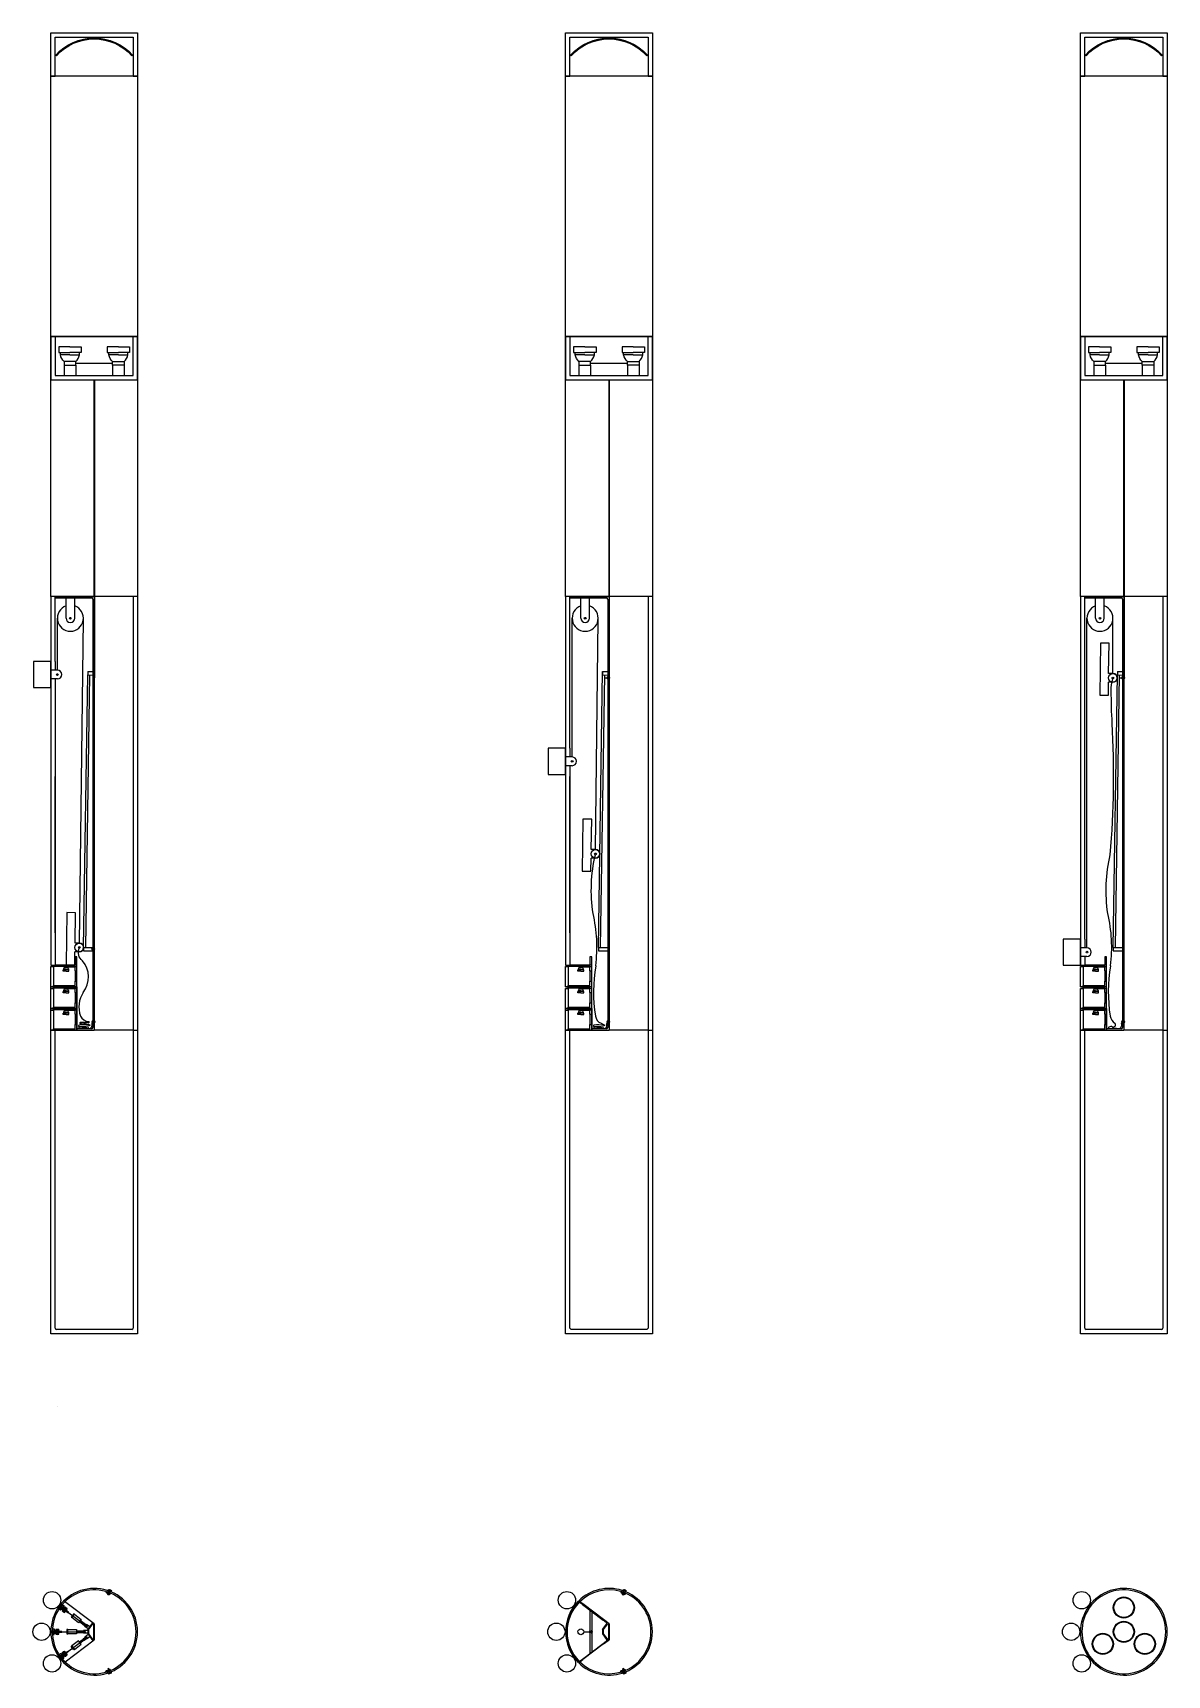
# Model space of a CAD drawing. Header units: millimetres. Extents: x -1834 to 111, y -353 to 145.
# Drawn here: x -473.6 to -211.9, y -257.7 to 121 of the extents above; entities that cross this region are included whole.
import ezdxf

# ---------------------------------------------------------------- set-up
doc = ezdxf.new("R2010")
doc.units = ezdxf.units.MM
doc.linetypes.add('DASHED', pattern=[19.05, 12.7, -6.35])

msp = doc.modelspace()

# ---------------------------------------------------------------- linework, layer by layer
for p, q in [((-468.31, 115.87), (-468.16, 115.73)), ((-450.75, 115.73), (-450.6, 115.87)), ((-349.54, 115.87), (-349.4, 115.73)), ((-331.99, 115.73), (-331.84, 115.87)), ((-230.78, 115.87), (-230.63, 115.73)), ((-213.23, 115.73), (-213.08, 115.87)), ((-450.45, 111), (-468.45, 111)), ((-331.69, 111), (-349.69, 111)), ((-212.93, 111), (-230.93, 111)), ((-466.38, 44.37), (-466.38, 42)), ((-463.7, 44.79), (-455.21, 44.79)), ((-463.7, 44.37), (-463.7, 42)), ((-455.21, 44.37), (-455.21, 42)), ((-452.53, 44.37), (-452.53, 42)), ((-347.62, 44.37), (-347.62, 42)), ((-344.94, 44.79), (-336.45, 44.79)), ((-344.94, 44.37), (-344.94, 42)), ((-336.45, 44.37), (-336.45, 42)), ((-333.76, 44.37), (-333.76, 42)), ((-228.86, 44.37), (-228.86, 42)), ((-226.17, 44.79), (-217.69, 44.79)), ((-226.17, 44.37), (-226.17, 42)), ((-217.69, 44.37), (-217.69, 42)), ((-215, 44.37), (-215, 42)), ((-459.45, -9), (-459.45, 41)), ((-459.3, -27.73), (-459.3, 41)), ((-340.69, -9), (-340.69, 41)), ((-340.54, -27.73), (-340.54, 41)), ((-221.93, -9), (-221.93, 41)), ((-221.78, -27.73), (-221.78, 41)), ((-469.45, -9), (-469.45, -94)), ((-468.45, -9), (-459.45, -9)), ((-468.45, -24), (-468.45, -9)), ((-468.45, -9.3), (-460.05, -9.3)), ((-465.95, -14), (-465.95, -9.3)), ((-463.95, -14), (-463.95, -9.3)), ((-459.75, -9.6), (-459.75, -108.4)), ((-459.45, -9), (-459.45, -109)), ((-450.45, -9), (-450.45, -109)), ((-449.45, -9), (-449.45, -109)), ((-350.69, -9), (-350.69, -94)), ((-349.69, -9), (-340.69, -9)), ((-349.69, -44), (-349.69, -9)), ((-349.69, -9.3), (-341.29, -9.3)), ((-347.19, -14), (-347.19, -9.3)), ((-345.19, -14), (-345.19, -9.3)), ((-340.99, -9.6), (-340.99, -108.4)), ((-340.69, -9), (-340.69, -109)), ((-331.69, -9), (-331.69, -109)), ((-330.69, -9), (-330.69, -109)), ((-231.93, -9), (-231.93, -94)), ((-230.93, -9), (-221.93, -9)), ((-230.93, -88), (-230.93, -9)), ((-230.93, -9.3), (-222.53, -9.3)), ((-228.43, -14), (-228.43, -9.3)), ((-226.43, -14), (-226.43, -9.3)), ((-222.23, -9.6), (-222.23, -108.4)), ((-221.93, -9), (-221.93, -109)), ((-212.93, -9), (-212.93, -109)), ((-211.93, -9), (-211.93, -109)), ((-467.95, -26), (-467.95, -14)), ((-349.19, -46), (-349.19, -14)), ((-230.43, -90), (-230.43, -14)), ((-467.95, -26), (-469.45, -26)), ((-469.45, -26), (-469.45, -94)), ((-468.45, -24), (-468.45, -26)), ((-460.94, -26.28), (-459.75, -26.3)), ((-460.94, -26.28), (-460.94, -27.08)), ((-342.18, -26.28), (-340.99, -26.3)), ((-342.18, -26.28), (-342.18, -27.06)), ((-223.42, -26.28), (-222.23, -26.3)), ((-223.42, -26.28), (-223.42, -27.08)), ((-467.95, -28), (-469.45, -28)), ((-468.45, -28), (-468.45, -94)), ((-341.7, -27.73), (-340.84, -27.73)), ((-224.46, -28.77), (-225.46, -28.76)), ((-224.43, -26.77), (-225.43, -26.76)), ((-222.94, -27.73), (-222.08, -27.73)), ((-349.69, -44), (-349.69, -46)), ((-349.19, -46), (-350.69, -46)), ((-350.69, -46), (-350.69, -94)), ((-349.19, -48), (-350.69, -48)), ((-349.69, -48), (-349.69, -94)), ((-343.8, -67.34), (-344.8, -67.33)), ((-343.83, -69.34), (-344.83, -69.33)), ((-462.86, -88.92), (-463.86, -88.91)), ((-461.9, -89.9), (-461.91, -90.7)), ((-461.9, -89.9), (-459.75, -89.93)), ((-343.14, -89.9), (-343.14, -90.67)), ((-230.43, -90), (-231.93, -90)), ((-230.93, -88), (-230.93, -90)), ((-224.37, -89.9), (-224.37, -90.67)), ((-469.45, -94), (-468.45, -94)), ((-468.85, -94), (-468.85, -99)), ((-463.45, -94), (-468.45, -94)), ((-465.61, -94.41), (-463.85, -94.41)), ((-462.89, -90.92), (-463.89, -90.91)), ((-463.85, -94.3), (-463.45, -94.3)), ((-463.45, -95.3), (-463.45, -94)), ((-350.69, -94), (-349.69, -94)), ((-350.09, -94), (-350.09, -99)), ((-344.69, -94), (-349.69, -94)), ((-346.84, -94.41), (-345.09, -94.41)), ((-345.09, -94.3), (-344.69, -94.3)), ((-344.69, -95.3), (-344.69, -94)), ((-230.43, -92), (-231.93, -92)), ((-231.93, -94), (-230.93, -94)), ((-231.33, -94), (-231.33, -99)), ((-230.93, -92), (-230.93, -94)), ((-225.93, -94), (-230.93, -94)), ((-228.08, -94.41), (-226.33, -94.41)), ((-226.33, -94.3), (-225.93, -94.3)), ((-225.93, -95.3), (-225.93, -94)), ((-463.85, -95.3), (-463.45, -95.3)), ((-463.85, -95.3), (-463.85, -97.7)), ((-463.85, -97.7), (-463.45, -97.7)), ((-463.45, -97.7), (-463.45, -95.3)), ((-463.45, -99), (-463.45, -97.7)), ((-345.09, -95.3), (-344.69, -95.3)), ((-345.09, -95.3), (-345.09, -97.7)), ((-345.09, -97.7), (-344.69, -97.7)), ((-344.69, -97.7), (-344.69, -95.3)), ((-344.69, -99), (-344.69, -97.7)), ((-226.33, -95.3), (-225.93, -95.3)), ((-226.33, -95.3), (-226.33, -97.7)), ((-226.33, -97.7), (-225.93, -97.7)), ((-225.93, -97.7), (-225.93, -95.3)), ((-225.93, -99), (-225.93, -97.7)), ((-469.45, -99), (-468.45, -99)), ((-468.85, -99), (-468.85, -104)), ((-463.45, -99), (-468.45, -99)), ((-465.61, -99.41), (-463.85, -99.41)), ((-463.85, -99.3), (-463.45, -99.3)), ((-463.85, -100.3), (-463.45, -100.3)), ((-463.85, -100.3), (-463.85, -102.7)), ((-463.45, -100.3), (-463.45, -99)), ((-463.45, -102.7), (-463.45, -100.3)), ((-350.69, -99), (-349.69, -99)), ((-350.09, -99), (-350.09, -104)), ((-344.69, -99), (-349.69, -99)), ((-346.84, -99.41), (-345.09, -99.41)), ((-345.09, -99.3), (-344.69, -99.3)), ((-345.09, -100.3), (-344.69, -100.3)), ((-345.09, -100.3), (-345.09, -102.7)), ((-344.69, -100.3), (-344.69, -99)), ((-344.69, -102.7), (-344.69, -100.3)), ((-231.93, -99), (-230.93, -99)), ((-231.33, -99), (-231.33, -104)), ((-225.93, -99), (-230.93, -99)), ((-228.08, -99.41), (-226.33, -99.41)), ((-226.33, -99.3), (-225.93, -99.3)), ((-226.33, -100.3), (-225.93, -100.3)), ((-226.33, -100.3), (-226.33, -102.7)), ((-225.93, -100.3), (-225.93, -99)), ((-225.93, -102.7), (-225.93, -100.3)), ((-469.45, -104), (-468.45, -104)), ((-468.85, -104), (-468.85, -109)), ((-463.45, -104), (-468.45, -104)), ((-465.61, -104.41), (-463.85, -104.41)), ((-463.85, -102.7), (-463.45, -102.7)), ((-463.85, -104.3), (-463.45, -104.3)), ((-463.85, -105.3), (-463.45, -105.3)), ((-463.85, -105.3), (-463.85, -107.7)), ((-463.45, -104), (-463.45, -102.7)), ((-463.45, -105.3), (-463.45, -104)), ((-463.45, -107.7), (-463.45, -105.3)), ((-350.69, -104), (-349.69, -104)), ((-350.09, -104), (-350.09, -109)), ((-344.69, -104), (-349.69, -104)), ((-346.84, -104.41), (-345.09, -104.41)), ((-345.09, -102.7), (-344.69, -102.7)), ((-345.09, -104.3), (-344.69, -104.3)), ((-345.09, -105.3), (-344.69, -105.3)), ((-345.09, -105.3), (-345.09, -107.7)), ((-344.69, -104), (-344.69, -102.7)), ((-344.69, -105.3), (-344.69, -104)), ((-344.69, -107.7), (-344.69, -105.3)), ((-231.93, -104), (-230.93, -104)), ((-231.33, -104), (-231.33, -109)), ((-225.93, -104), (-230.93, -104)), ((-228.08, -104.41), (-226.33, -104.41)), ((-226.33, -102.7), (-225.93, -102.7)), ((-226.33, -104.3), (-225.93, -104.3)), ((-226.33, -105.3), (-225.93, -105.3)), ((-226.33, -105.3), (-226.33, -107.7)), ((-225.93, -104), (-225.93, -102.7)), ((-225.93, -105.3), (-225.93, -104)), ((-225.93, -107.7), (-225.93, -105.3)), ((-469.45, -109), (-463.45, -109)), ((-469.45, -179), (-469.45, -109)), ((-468.45, -177.7), (-468.45, -109)), ((-463.85, -107.7), (-463.45, -107.7)), ((-463.45, -109), (-463.45, -107.7)), ((-460.05, -108.7), (-463.45, -108.7)), ((-463.45, -109), (-459.45, -109)), ((-450.45, -109), (-459.45, -109)), ((-450.45, -109), (-449.45, -109)), ((-450.45, -109), (-450.45, -177.7)), ((-449.45, -109), (-449.45, -179)), ((-350.69, -109), (-344.69, -109)), ((-350.69, -179), (-350.69, -109)), ((-349.69, -177.7), (-349.69, -109)), ((-345.09, -107.7), (-344.69, -107.7)), ((-344.69, -109), (-344.69, -107.7)), ((-341.29, -108.7), (-344.69, -108.7)), ((-344.69, -109), (-340.69, -109)), ((-331.69, -109), (-340.69, -109)), ((-331.69, -109), (-330.69, -109)), ((-331.69, -109), (-331.69, -177.7)), ((-330.69, -109), (-330.69, -179)), ((-231.93, -109), (-225.93, -109)), ((-231.93, -179), (-231.93, -109)), ((-230.93, -177.7), (-230.93, -109)), ((-226.33, -107.7), (-225.93, -107.7)), ((-225.93, -109), (-225.93, -107.7)), ((-222.53, -108.7), (-225.93, -108.7)), ((-225.93, -109), (-221.93, -109)), ((-212.93, -109), (-221.93, -109)), ((-212.93, -109), (-211.93, -109)), ((-212.93, -109), (-212.93, -177.7)), ((-211.93, -109), (-211.93, -179)), ((-450.75, -178), (-468.15, -178)), ((-331.99, -178), (-349.39, -178)), ((-213.23, -178), (-230.63, -178)), ((-449.45, -179), (-469.45, -179)), ((-330.69, -179), (-350.69, -179)), ((-211.93, -179), (-231.93, -179)), ((-456.82, -238.44), (-456.54, -238.84)), ((-456.43, -238.21), (-456.55, -238.56)), ((-456.55, -238.56), (-456.44, -238.71)), ((-456.45, -238.55), (-456.35, -238.23)), ((-455.64, -238.44), (-456.11, -238.26)), ((-455.99, -238.31), (-455.92, -238.12)), ((-455.91, -238.07), (-455.92, -238.12)), ((-455.92, -238.12), (-455.91, -238.07)), ((-455.76, -238.39), (-455.69, -238.21)), ((-455.67, -238.16), (-455.69, -238.21)), ((-455.69, -238.21), (-455.67, -238.16)), ((-338.06, -238.44), (-337.77, -238.84)), ((-337.67, -238.21), (-337.78, -238.56)), ((-337.78, -238.56), (-337.68, -238.71)), ((-337.69, -238.55), (-337.59, -238.23)), ((-336.88, -238.44), (-337.35, -238.26)), ((-337.23, -238.31), (-337.16, -238.12)), ((-337.14, -238.07), (-337.16, -238.12)), ((-337.16, -238.12), (-337.14, -238.07)), ((-337, -238.39), (-336.93, -238.21)), ((-336.91, -238.16), (-336.93, -238.21)), ((-336.93, -238.21), (-336.91, -238.16)), ((-459.45, -245.87), (-466.28, -240.75)), ((-466.26, -242.23), (-465.86, -242.53)), ((-466.16, -242.31), (-466.04, -242.15)), ((-466.01, -242.11), (-466.04, -242.15)), ((-466.04, -242.15), (-466.01, -242.11)), ((-465.96, -242.46), (-465.84, -242.3)), ((-465.81, -242.26), (-465.84, -242.3)), ((-465.84, -242.3), (-465.81, -242.26)), ((-455.69, -239), (-455.75, -239.13)), ((-347.65, -240.81), (-347.77, -240.68)), ((-347.44, -240.81), (-347.67, -240.57)), ((-347.65, -240.81), (-347.54, -240.7)), ((-346.82, -241.45), (-347.54, -240.92)), ((-346.73, -241.33), (-347.44, -240.81)), ((-346.82, -241.45), (-346.73, -241.33)), ((-346.82, -241.45), (-342.02, -245.05)), ((-341.93, -244.93), (-346.73, -241.33)), ((-336.93, -239), (-336.99, -239.13)), ((-466.67, -242.99), (-466.55, -242.83)), ((-466.47, -243.14), (-466.35, -242.98)), ((-466.25, -242.64), (-462, -245.83)), ((-461.24, -246.03), (-461.33, -246.15)), ((-461.24, -246.03), (-461.33, -246.15)), ((-460.47, -246.6), (-461.24, -246.03)), ((-460.95, -247.24), (-459.75, -245.64)), ((-460.79, -247.28), (-459.75, -245.89)), ((-459.62, -245.93), (-459.68, -245.88)), ((-459.6, -245.97), (-459.6, -249.52)), ((-459.45, -245.87), (-459.45, -249.62)), ((-459.45, -245.99), (-459.45, -249.49)), ((-345.09, -242.75), (-345.09, -252.73)), ((-344.69, -243.05), (-344.69, -252.43)), ((-342.19, -247.24), (-341.26, -246)), ((-342.03, -247.28), (-340.99, -245.89)), ((-342.02, -245.05), (-341.93, -244.93)), ((-341.32, -245.58), (-342.02, -245.05)), ((-340.69, -245.87), (-341.93, -244.93)), ((-340.86, -245.93), (-340.92, -245.88)), ((-340.84, -245.97), (-340.84, -249.52)), ((-340.69, -245.87), (-340.69, -249.62)), ((-340.69, -245.99), (-340.69, -249.49)), ((-468.2, -247.42), (-467.7, -247.42)), ((-468.08, -247.17), (-468.08, -247.22)), ((-468.08, -247.22), (-468.08, -247.17)), ((-468.08, -247.42), (-468.08, -247.22)), ((-468.08, -248.27), (-468.08, -248.07)), ((-467.95, -247.74), (-462.64, -247.74)), ((-467.83, -247.17), (-467.83, -247.22)), ((-467.83, -247.22), (-467.83, -247.17)), ((-467.83, -247.42), (-467.83, -247.22)), ((-467.83, -248.27), (-467.83, -248.07)), ((-466.25, -252.84), (-462, -249.65)), ((-466.16, -254.64), (-459.45, -249.62)), ((-461.91, -247.44), (-461.91, -247.59)), ((-460.95, -247.44), (-461.91, -247.44)), ((-461.91, -247.44), (-461.91, -247.59)), ((-461.91, -247.89), (-461.91, -248.04)), ((-460.95, -248.04), (-461.91, -248.04)), ((-461.51, -246.39), (-461.6, -246.51)), ((-460.83, -247.08), (-461.6, -246.51)), ((-460.83, -248.4), (-461.6, -248.97)), ((-461.51, -249.09), (-461.6, -248.97)), ((-461.24, -249.45), (-461.33, -249.33)), ((-461.24, -249.45), (-461.33, -249.33)), ((-460.47, -248.88), (-461.24, -249.45)), ((-460.95, -247.24), (-460.95, -248.24)), ((-460.95, -248.24), (-459.75, -249.84)), ((-460.47, -246.6), (-460.83, -247.08)), ((-460.8, -247.31), (-460.8, -248.17)), ((-460.79, -248.2), (-459.75, -249.59)), ((-459.62, -249.56), (-459.68, -249.6)), ((-346.52, -247.74), (-345.09, -247.74)), ((-345.09, -247.74), (-344.69, -247.74)), ((-342.19, -247.24), (-342.19, -248.24)), ((-342.19, -248.24), (-341.26, -249.48)), ((-341.71, -246.6), (-342.07, -247.08)), ((-342.04, -247.31), (-342.04, -248.17)), ((-342.03, -248.2), (-340.99, -249.59)), ((-342.02, -250.43), (-341.32, -249.9)), ((-341.93, -250.55), (-340.69, -249.62)), ((-340.86, -249.56), (-340.92, -249.6)), ((-466.67, -252.5), (-466.55, -252.66)), ((-466.47, -252.35), (-466.35, -252.51)), ((-466.26, -253.25), (-465.86, -252.95)), ((-466.16, -253.18), (-466.04, -253.34)), ((-466.01, -253.38), (-466.04, -253.34)), ((-466.04, -253.34), (-466.01, -253.38)), ((-465.96, -253.03), (-465.84, -253.19)), ((-465.81, -253.23), (-465.84, -253.19)), ((-465.84, -253.19), (-465.81, -253.23)), ((-346.82, -254.03), (-342.02, -250.43)), ((-341.93, -250.55), (-346.73, -254.15)), ((-342.02, -250.43), (-341.93, -250.55)), ((-456.82, -257.04), (-456.54, -256.64)), ((-456.55, -256.92), (-456.44, -256.77)), ((-456.43, -257.27), (-456.55, -256.92)), ((-456.45, -256.93), (-456.35, -257.25)), ((-455.64, -257.04), (-456.11, -257.22)), ((-455.99, -257.18), (-455.92, -257.36)), ((-455.91, -257.41), (-455.92, -257.36)), ((-455.92, -257.36), (-455.91, -257.41)), ((-455.76, -257.09), (-455.69, -257.28)), ((-455.69, -256.48), (-455.75, -256.35)), ((-455.67, -257.32), (-455.69, -257.28)), ((-455.69, -257.28), (-455.67, -257.32)), ((-347.65, -254.67), (-347.77, -254.8)), ((-347.44, -254.67), (-347.67, -254.91)), ((-347.65, -254.67), (-347.54, -254.78)), ((-347.54, -254.57), (-346.82, -254.03)), ((-347.44, -254.67), (-346.73, -254.15)), ((-346.82, -254.03), (-346.73, -254.15)), ((-338.06, -257.04), (-337.77, -256.64)), ((-337.78, -256.92), (-337.68, -256.77)), ((-337.67, -257.27), (-337.78, -256.92)), ((-337.69, -256.93), (-337.59, -257.25)), ((-336.88, -257.04), (-337.35, -257.22)), ((-337.23, -257.18), (-337.16, -257.36)), ((-337.14, -257.41), (-337.16, -257.36)), ((-337.16, -257.36), (-337.14, -257.41)), ((-337, -257.09), (-336.93, -257.28)), ((-336.93, -256.48), (-336.99, -256.35)), ((-336.91, -257.32), (-336.93, -257.28)), ((-336.93, -257.28), (-336.91, -257.32))]:
    msp.add_line(p, q)
at = {"linetype": 'DASHED', "ltscale": 0.1}
for p, q in [((-468.45, 51), (-450.45, 51)), ((-349.69, 51), (-331.69, 51)), ((-230.93, 51), (-212.93, 51)), ((-456.32, -239.09), (-456.02, -238.3)), ((-455.74, -238.4), (-456.04, -239.2)), ((-337.56, -239.09), (-337.26, -238.3)), ((-336.98, -238.4), (-337.28, -239.2)), ((-466.18, -242.29), (-466.69, -242.97)), ((-466.46, -242.58), (-466.37, -242.46)), ((-466.45, -243.15), (-465.94, -242.47)), ((-466.14, -242.82), (-466.05, -242.7)), ((-462.28, -245.81), (-462.1, -245.57)), ((-461.96, -246.05), (-461.78, -245.81)), ((-468.15, -247.82), (-468.15, -247.67)), ((-468.1, -247.42), (-468.1, -248.27)), ((-467.8, -248.27), (-467.8, -247.42)), ((-467.75, -247.82), (-467.75, -247.67)), ((-462.87, -247.89), (-462.87, -247.59)), ((-462.47, -247.89), (-462.47, -247.59)), ((-462.28, -249.67), (-462.1, -249.91)), ((-461.96, -249.43), (-461.78, -249.67)), ((-466.18, -253.19), (-466.69, -252.51)), ((-466.46, -252.9), (-466.37, -253.02)), ((-466.45, -252.33), (-465.94, -253.01)), ((-466.14, -252.66), (-466.05, -252.78)), ((-456.32, -256.39), (-456.02, -257.19)), ((-455.74, -257.08), (-456.04, -256.28)), ((-337.56, -256.39), (-337.26, -257.19)), ((-336.98, -257.08), (-337.28, -256.28))]:
    msp.add_line(p, q, dxfattribs=at)
for points in [[(-468.45, 111), (-469.45, 111), (-469.45, 121), (-449.45, 121), (-449.45, 111), (-449.45, 111)], [(-468.45, 111), (-468.45, 120), (-450.45, 120), (-450.45, 111)], [(-349.69, 111), (-350.69, 111), (-350.69, 121), (-330.69, 121), (-330.69, 111), (-330.69, 111)], [(-349.69, 111), (-349.69, 120), (-331.69, 120), (-331.69, 111)], [(-230.93, 111), (-231.93, 111), (-231.93, 121), (-211.93, 121), (-211.93, 111), (-211.93, 111)], [(-230.93, 111), (-230.93, 120), (-212.93, 120), (-212.93, 111)], [(-449.45, 111), (-449.45, 111), (-449.45, 51), (-469.45, 51), (-469.45, 111), (-468.45, 111)], [(-449.45, 111), (-450.45, 111)], [(-450.45, 111), (-449.45, 111)], [(-330.69, 111), (-330.69, 111), (-330.69, 51), (-350.69, 51), (-350.69, 111), (-349.69, 111)], [(-330.69, 111), (-331.69, 111)], [(-331.69, 111), (-330.69, 111)], [(-211.93, 111), (-211.93, 111), (-211.93, 51), (-231.93, 51), (-231.93, 111), (-230.93, 111)], [(-211.93, 111), (-212.93, 111)], [(-212.93, 111), (-211.93, 111)], [(-469.45, 51), (-469.45, 41), (-449.45, 41), (-449.45, 51)], [(-468.45, 51), (-468.45, 42), (-450.45, 42), (-450.45, 51)], [(-350.69, 51), (-350.69, 41), (-330.69, 41), (-330.69, 51)], [(-349.69, 51), (-349.69, 42), (-331.69, 42), (-331.69, 51)], [(-231.93, 51), (-231.93, 41), (-211.93, 41), (-211.93, 51)], [(-230.93, 51), (-230.93, 42), (-212.93, 42), (-212.93, 51)], [(-465.04, 48.61), (-467.63, 48.61), (-467.63, 47.26), (-465.04, 47.26)], [(-465.04, 46.74), (-467.25, 46.74), (-467.25, 47.26)], [(-465.04, 48.61), (-462.45, 48.61), (-462.45, 47.26), (-465.04, 47.26)], [(-465.04, 46.74), (-462.84, 46.74), (-462.84, 47.26)], [(-453.87, 48.61), (-456.45, 48.61), (-456.45, 47.26), (-453.87, 47.26)], [(-453.87, 46.74), (-456.07, 46.74), (-456.07, 47.26)], [(-453.87, 48.61), (-451.28, 48.61), (-451.28, 47.26), (-453.87, 47.26)], [(-453.87, 46.74), (-451.66, 46.74), (-451.66, 47.26)], [(-346.28, 48.61), (-348.86, 48.61), (-348.86, 47.26), (-346.28, 47.26)], [(-346.28, 46.74), (-348.48, 46.74), (-348.48, 47.26)], [(-346.28, 48.61), (-343.69, 48.61), (-343.69, 47.26), (-346.28, 47.26)], [(-346.28, 46.74), (-344.07, 46.74), (-344.07, 47.26)], [(-335.11, 48.61), (-337.69, 48.61), (-337.69, 47.26), (-335.11, 47.26)], [(-335.11, 46.74), (-337.31, 46.74), (-337.31, 47.26)], [(-335.11, 48.61), (-332.52, 48.61), (-332.52, 47.26), (-335.11, 47.26)], [(-335.11, 46.74), (-332.9, 46.74), (-332.9, 47.26)], [(-227.52, 48.61), (-230.1, 48.61), (-230.1, 47.26), (-227.52, 47.26)], [(-227.52, 46.74), (-229.72, 46.74), (-229.72, 47.26)], [(-227.52, 48.61), (-224.93, 48.61), (-224.93, 47.26), (-227.52, 47.26)], [(-227.52, 46.74), (-225.31, 46.74), (-225.31, 47.26)], [(-216.35, 48.61), (-218.93, 48.61), (-218.93, 47.26), (-216.35, 47.26)], [(-216.35, 46.74), (-218.55, 46.74), (-218.55, 47.26)], [(-216.35, 48.61), (-213.76, 48.61), (-213.76, 47.26), (-216.35, 47.26)], [(-216.35, 46.74), (-214.14, 46.74), (-214.14, 47.26)], [(-462.86, -88.92), (-462.86, -88.92), (-461.95, -14.32)], [(-343.81, -67.34), (-343.81, -67.34), (-343.19, -14.32)], [(-224.44, -26.77), (-224.44, -26.77), (-224.43, -14.32)], [(-225.43, -26.76), (-225.32, -19.76), (-227.32, -19.73), (-227.5, -31.73), (-225.5, -31.76), (-225.46, -28.76)], [(-460.94, -26.28), (-459.75, -26.3)], [(-343.14, -89.9), (-342.18, -26.28)], [(-342.18, -26.28), (-340.99, -26.3)], [(-223.42, -26.28), (-222.23, -26.3)], [(-461.9, -89.9), (-460.94, -27.08)], [(-461.4, -89.9), (-460.45, -27.09)], [(-460.94, -27.08), (-459.75, -27.1)], [(-342.64, -89.9), (-341.69, -27.09)], [(-342.18, -27.08), (-340.99, -27.1)], [(-224.37, -89.9), (-223.42, -27.08)], [(-223.87, -89.9), (-222.93, -27.09)], [(-223.42, -27.08), (-222.23, -27.1)], [(-468.45, -86.54), (-468.45, -50.51)], [(-349.69, -86.54), (-349.69, -50.51)], [(-344.8, -67.33), (-344.69, -60.33), (-346.69, -60.3), (-346.87, -72.3), (-344.87, -72.33), (-344.83, -69.33)], [(-463.86, -88.91), (-463.76, -81.91), (-465.76, -81.88), (-465.94, -93.87), (-463.94, -93.9), (-463.89, -90.91)], [(-461.91, -90.7), (-459.77, -90.73)], [(-461.9, -89.9), (-459.75, -89.93)], [(-343.15, -90.7), (-341.01, -90.73)], [(-343.14, -89.9), (-340.99, -89.93)], [(-224.39, -90.7), (-222.24, -90.73)], [(-224.37, -89.9), (-222.23, -89.93)], [(-463.85, -95.3), (-463.85, -94.3), (-468.85, -94.3), (-468.85, -94)], [(-463.45, -94), (-463.45, -92.08), (-463.85, -92.08), (-463.85, -94)], [(-345.09, -95.3), (-345.09, -94.3), (-350.09, -94.3), (-350.09, -94)], [(-344.69, -94), (-344.69, -92.08), (-345.09, -92.08), (-345.09, -94)], [(-226.33, -95.3), (-226.33, -94.3), (-231.33, -94.3), (-231.33, -94)], [(-225.93, -94), (-225.93, -92.08), (-226.33, -92.08), (-226.33, -94)], [(-468.85, -99), (-468.85, -98.7), (-463.85, -98.7), (-463.85, -97.7)], [(-465.95, -95.4), (-466.63, -95.4), (-466.63, -95.05), (-465.95, -95.05)], [(-465.95, -94.92), (-466.53, -94.92), (-466.53, -95.05)], [(-465.95, -94.92), (-465.38, -94.92), (-465.38, -95.05)], [(-465.95, -95.4), (-465.28, -95.4), (-465.28, -95.05), (-465.95, -95.05)], [(-350.09, -99), (-350.09, -98.7), (-345.09, -98.7), (-345.09, -97.7)], [(-347.19, -95.4), (-347.87, -95.4), (-347.87, -95.05), (-347.19, -95.05)], [(-347.19, -94.92), (-347.77, -94.92), (-347.77, -95.05)], [(-347.19, -94.92), (-346.62, -94.92), (-346.62, -95.05)], [(-347.19, -95.4), (-346.52, -95.4), (-346.52, -95.05), (-347.19, -95.05)], [(-231.33, -99), (-231.33, -98.7), (-226.33, -98.7), (-226.33, -97.7)], [(-228.43, -95.4), (-229.1, -95.4), (-229.1, -95.05), (-228.43, -95.05)], [(-228.43, -94.92), (-229, -94.92), (-229, -95.05)], [(-228.43, -94.92), (-227.86, -94.92), (-227.86, -95.05)], [(-228.43, -95.4), (-227.76, -95.4), (-227.76, -95.05), (-228.43, -95.05)], [(-463.85, -100.3), (-463.85, -99.3), (-468.85, -99.3), (-468.85, -99)], [(-465.95, -100.4), (-466.63, -100.4), (-466.63, -100.05), (-465.95, -100.05)], [(-465.95, -99.92), (-466.53, -99.92), (-466.53, -100.05)], [(-465.95, -99.92), (-465.38, -99.92), (-465.38, -100.05)], [(-465.95, -100.4), (-465.28, -100.4), (-465.28, -100.05), (-465.95, -100.05)], [(-345.09, -100.3), (-345.09, -99.3), (-350.09, -99.3), (-350.09, -99)], [(-347.19, -100.4), (-347.87, -100.4), (-347.87, -100.05), (-347.19, -100.05)], [(-347.19, -99.92), (-347.77, -99.92), (-347.77, -100.05)], [(-347.19, -99.92), (-346.62, -99.92), (-346.62, -100.05)], [(-347.19, -100.4), (-346.52, -100.4), (-346.52, -100.05), (-347.19, -100.05)], [(-226.33, -100.3), (-226.33, -99.3), (-231.33, -99.3), (-231.33, -99)], [(-228.43, -100.4), (-229.1, -100.4), (-229.1, -100.05), (-228.43, -100.05)], [(-228.43, -99.92), (-229, -99.92), (-229, -100.05)], [(-228.43, -99.92), (-227.86, -99.92), (-227.86, -100.05)], [(-228.43, -100.4), (-227.76, -100.4), (-227.76, -100.05), (-228.43, -100.05)], [(-468.85, -104), (-468.85, -103.7), (-463.85, -103.7), (-463.85, -102.7)], [(-463.85, -105.3), (-463.85, -104.3), (-468.85, -104.3), (-468.85, -104)], [(-465.95, -105.4), (-466.63, -105.4), (-466.63, -105.05), (-465.95, -105.05)], [(-465.95, -104.92), (-466.53, -104.92), (-466.53, -105.05)], [(-465.95, -104.92), (-465.38, -104.92), (-465.38, -105.05)], [(-465.95, -105.4), (-465.28, -105.4), (-465.28, -105.05), (-465.95, -105.05)], [(-350.09, -104), (-350.09, -103.7), (-345.09, -103.7), (-345.09, -102.7)], [(-345.09, -105.3), (-345.09, -104.3), (-350.09, -104.3), (-350.09, -104)], [(-347.19, -105.4), (-347.87, -105.4), (-347.87, -105.05), (-347.19, -105.05)], [(-347.19, -104.92), (-347.77, -104.92), (-347.77, -105.05)], [(-347.19, -104.92), (-346.62, -104.92), (-346.62, -105.05)], [(-347.19, -105.4), (-346.52, -105.4), (-346.52, -105.05), (-347.19, -105.05)], [(-231.33, -104), (-231.33, -103.7), (-226.33, -103.7), (-226.33, -102.7)], [(-226.33, -105.3), (-226.33, -104.3), (-231.33, -104.3), (-231.33, -104)], [(-228.43, -105.4), (-229.1, -105.4), (-229.1, -105.05), (-228.43, -105.05)], [(-228.43, -104.92), (-229, -104.92), (-229, -105.05)], [(-228.43, -104.92), (-227.86, -104.92), (-227.86, -105.05)], [(-228.43, -105.4), (-227.76, -105.4), (-227.76, -105.05), (-228.43, -105.05)], [(-468.85, -109), (-468.85, -108.7), (-463.85, -108.7), (-463.85, -107.7)], [(-350.09, -109), (-350.09, -108.7), (-345.09, -108.7), (-345.09, -107.7)], [(-231.33, -109), (-231.33, -108.7), (-226.33, -108.7), (-226.33, -107.7)], [(-456.06, -238.28), (-456.21, -238.23), (-456.13, -238.04), (-455.67, -238.21), (-455.48, -238.28), (-455.55, -238.47), (-455.74, -238.4), (-455.76, -238.45)], [(-455.48, -238.28), (-455.67, -238.16), (-455.67, -238.16), (-455.91, -238.07), (-456.14, -238.04)], [(-337.3, -238.28), (-337.44, -238.23), (-337.37, -238.04), (-336.91, -238.21), (-336.72, -238.28), (-336.79, -238.47), (-336.98, -238.4), (-336.99, -238.45)], [(-336.72, -238.28), (-336.91, -238.16), (-336.91, -238.16), (-337.14, -238.07), (-337.37, -238.04)], [(-465.9, -242.5), (-465.78, -242.59), (-465.66, -242.43), (-466.06, -242.13), (-466.22, -242.01), (-466.34, -242.17), (-466.18, -242.29), (-466.21, -242.33)], [(-466.22, -242.01), (-466.01, -242.11), (-466.01, -242.11), (-465.81, -242.26), (-465.66, -242.43)], [(-455.95, -238.96), (-456.05, -239.23), (-456.22, -239.26), (-456.33, -239.13), (-456.23, -238.86)], [(-337.19, -238.96), (-337.29, -239.23), (-337.46, -239.26), (-337.57, -239.13), (-337.47, -238.86)], [(-466.54, -242.77), (-466.71, -243), (-466.64, -243.16), (-466.47, -243.18), (-466.3, -242.95)], [(-468.3, -247.22), (-468.08, -247.17), (-468.08, -247.17), (-467.83, -247.17), (-467.6, -247.22)], [(-467.75, -247.42), (-467.6, -247.42), (-467.6, -247.22), (-468.1, -247.22), (-468.3, -247.22), (-468.3, -247.42), (-468.1, -247.42), (-468.1, -247.47)], [(-468.1, -248.02), (-468.1, -248.3), (-467.95, -248.39), (-467.8, -248.3), (-467.8, -248.02)], [(-466.54, -252.71), (-466.71, -252.48), (-466.64, -252.32), (-466.47, -252.3), (-466.3, -252.53)], [(-465.9, -252.98), (-465.78, -252.89), (-465.66, -253.05), (-466.06, -253.35), (-466.22, -253.47), (-466.34, -253.31), (-466.18, -253.19), (-466.21, -253.15)], [(-466.22, -253.47), (-466.01, -253.38), (-466.01, -253.38), (-465.81, -253.23), (-465.66, -253.05)], [(-455.95, -256.52), (-456.05, -256.25), (-456.22, -256.22), (-456.33, -256.36), (-456.23, -256.62)], [(-456.06, -257.2), (-456.21, -257.26), (-456.13, -257.44), (-455.67, -257.27), (-455.48, -257.2), (-455.55, -257.01), (-455.74, -257.08), (-455.76, -257.03)], [(-455.48, -257.2), (-455.67, -257.32), (-455.67, -257.32), (-455.91, -257.41), (-456.14, -257.44)], [(-337.19, -256.52), (-337.29, -256.25), (-337.46, -256.22), (-337.57, -256.36), (-337.47, -256.62)], [(-337.3, -257.2), (-337.44, -257.26), (-337.37, -257.44), (-336.91, -257.27), (-336.72, -257.2), (-336.79, -257.01), (-336.98, -257.08), (-336.99, -257.03)], [(-336.72, -257.2), (-336.91, -257.32), (-336.91, -257.32), (-337.14, -257.41), (-337.37, -257.44)]]:
    msp.add_lwpolyline(points)
for points in [[(-468.31, 115.87, -0.444444), (-450.6, 115.87, -0.444444)], [(-468.16, 115.73, -0.444444), (-450.75, 115.73, -0.444444)], [(-349.54, 115.87, -0.444444), (-331.84, 115.87, -0.444444)], [(-349.4, 115.73, -0.444444), (-331.99, 115.73, -0.444444)], [(-230.78, 115.87, -0.444444), (-213.08, 115.87, -0.444444)], [(-230.63, 115.73, -0.444444), (-213.23, 115.73, -0.444444)], [(-466.38, 45.21, -0.135069), (-467.25, 46.74, -1.828152)], [(-463.7, 45.21, 0.135069), (-462.84, 46.74, 1.828152)], [(-455.21, 45.21, -0.135069), (-456.07, 46.74, -1.828152)], [(-452.53, 45.21, 0.135069), (-451.66, 46.74, 1.828152)], [(-347.62, 45.21, -0.135069), (-348.48, 46.74, -1.828152)], [(-344.94, 45.21, 0.135069), (-344.07, 46.74, 1.828152)], [(-336.45, 45.21, -0.135069), (-337.31, 46.74, -1.828152)], [(-333.76, 45.21, 0.135069), (-332.9, 46.74, 1.828152)], [(-228.86, 45.21, -0.135069), (-229.72, 46.74, -1.828152)], [(-226.17, 45.21, 0.135069), (-225.31, 46.74, 1.828152)], [(-217.69, 45.21, -0.135069), (-218.55, 46.74, -1.828152)], [(-215, 45.21, 0.135069), (-214.14, 46.74, 1.828152)], [(-225.05, -68.54, 0.034138), (-224.61, -38.19, -0.01186), (-224.83, -30.75, -0.068465), (-224.47, -27.97, -0.195589)], [(-343.74, -94.17, 0.087413), (-344.38, -82.07, -0.094547), (-343.82, -68.54, -3.444196)], [(-224.98, -94.17, 0.087413), (-225.62, -82.07, -0.094547), (-225.05, -68.54, -3.444196)], [(-461.96, -100.29, 0.346024), (-462.12, -93, -0.367517), (-462.88, -90.12, -3.444196)], [(-466.3, -94.52, 0.135069), (-466.53, -94.92, 1.828152)], [(-465.61, -94.52, -0.135069), (-465.38, -94.92, -1.828152)], [(-347.54, -94.52, 0.135069), (-347.77, -94.92, 1.828152)], [(-346.84, -94.52, -0.135069), (-346.62, -94.92, -1.828152)], [(-343.74, -94.17), (-343.74, -94.17, 0.083055), (-343.84, -105.73, 0.255449), (-342.53, -107.42)], [(-228.78, -94.52, 0.135069), (-229, -94.92, 1.828152)], [(-228.08, -94.52, -0.135069), (-227.86, -94.92, -1.828152)], [(-224.98, -94.17), (-224.98, -94.17, 0.083055), (-225.08, -105.73, 0.17956), (-223.96, -107.46)], [(-466.3, -99.52, 0.135069), (-466.53, -99.92, 1.828152)], [(-465.61, -99.52, -0.135069), (-465.38, -99.92, -1.828152)], [(-461.96, -100.29), (-461.96, -100.29, 0.24752), (-462.6, -105.73, 0.292765), (-460.73, -106.99, -0.388754), (-460.62, -107.17, -0.405453), (-460.81, -107.29, 0.08243), (-462.67, -107.25, 0.868053), (-462.67, -107.44, 0.072622), (-461.75, -107.49, -0.149831), (-460.53, -107.74, -1.003872), (-460.64, -107.95, 0.128041), (-462.95, -107.85, 0.85919), (-462.86, -108.18, -0.092006), (-460.86, -108.24, -0.833741), (-460.86, -108.41, 0.075465), (-462.89, -108.32, 0.940839), (-462.78, -108.63, 1.324706)], [(-347.54, -99.52, 0.135069), (-347.77, -99.92, 1.828152)], [(-346.84, -99.52, -0.135069), (-346.62, -99.92, -1.828152)], [(-228.78, -99.52, 0.135069), (-229, -99.92, 1.828152)], [(-228.08, -99.52, -0.135069), (-227.86, -99.92, -1.828152)], [(-466.3, -104.52, 0.135069), (-466.53, -104.92, 1.828152)], [(-465.61, -104.52, -0.135069), (-465.38, -104.92, -1.828152)], [(-347.54, -104.52, 0.135069), (-347.77, -104.92, 1.828152)], [(-346.84, -104.52, -0.135069), (-346.62, -104.92, -1.828152)], [(-228.78, -104.52, 0.135069), (-229, -104.92, 1.828152)], [(-228.08, -104.52, -0.135069), (-227.86, -104.92, -1.828152)], [(-462.78, -108.63, -0.090072), (-460.56, -108.59, 0.276534), (-460.13, -108.42, 0.203353), (-459.94, -107.69, -0.403042), (-459.6, -107.09, -0.142228)], [(-342.53, -107.42, -0.007192), (-341.77, -107.74, -1.003872), (-341.88, -107.95, 0.128041), (-344.18, -107.85, 0.85919), (-344.09, -108.18, -0.092006), (-342.1, -108.24, -0.833741), (-342.1, -108.41, 0.075465), (-344.13, -108.32, 0.940839), (-344.02, -108.63)], [(-344.02, -108.63, -0.090072), (-341.8, -108.59, 0.276534), (-341.37, -108.42, 0.203353), (-341.18, -107.69, -0.403042), (-340.84, -107.09, -0.142228)], [(-225.26, -108.63, -0.090072), (-223.04, -108.59, 0.276534), (-222.61, -108.42, 0.203353), (-222.42, -107.69, -0.403042), (-222.08, -107.09, -0.142228)], [(-461.71, -247.64), (-461.61, -247.64), (-461.51, -247.64), (-461.51, -247.64, -0.323668), (-461.51, -247.84), (-461.51, -247.84), (-461.71, -247.84)], [(-461.2, -246.31), (-461.12, -246.37), (-461.04, -246.43), (-461.04, -246.43, -0.323668), (-461.16, -246.59), (-461.16, -246.59), (-461.32, -246.47)], [(-461.2, -249.18), (-461.12, -249.12), (-461.04, -249.06), (-461.04, -249.06, 0.323668), (-461.16, -248.9), (-461.16, -248.9), (-461.32, -249.02)]]:
    msp.add_lwpolyline(points, format="xyb")
for points in [[(-469.45, -9), (-469.45, 51), (-449.45, 51), (-449.45, -9)], [(-350.69, -9), (-350.69, 51), (-330.69, 51), (-330.69, -9)], [(-231.93, -9), (-231.93, 51), (-211.93, 51), (-211.93, -9)], [(-466.38, 44.37), (-463.7, 44.37), (-463.7, 45.21), (-466.38, 45.21)], [(-452.53, 44.37), (-455.21, 44.37), (-455.21, 45.21), (-452.53, 45.21)], [(-347.62, 44.37), (-344.94, 44.37), (-344.94, 45.21), (-347.62, 45.21)], [(-333.76, 44.37), (-336.45, 44.37), (-336.45, 45.21), (-333.76, 45.21)], [(-228.86, 44.37), (-226.17, 44.37), (-226.17, 45.21), (-228.86, 45.21)], [(-215, 44.37), (-217.69, 44.37), (-217.69, 45.21), (-215, 45.21)], [(-471.45, -30), (-469.45, -30), (-469.45, -24), (-473.45, -24), (-473.45, -30)], [(-352.69, -50), (-350.69, -50), (-350.69, -44), (-354.69, -44), (-354.69, -50)], [(-233.93, -94), (-231.93, -94), (-231.93, -88), (-235.93, -88), (-235.93, -94)], [(-469.45, -94.35), (-468.85, -94.35), (-468.85, -99), (-469.45, -99)], [(-466.3, -94.3), (-465.61, -94.3), (-465.61, -94.52), (-466.3, -94.52)], [(-350.69, -94.35), (-350.09, -94.35), (-350.09, -99), (-350.69, -99)], [(-347.54, -94.3), (-346.84, -94.3), (-346.84, -94.52), (-347.54, -94.52)], [(-231.93, -94.35), (-231.33, -94.35), (-231.33, -99), (-231.93, -99)], [(-228.78, -94.3), (-228.08, -94.3), (-228.08, -94.52), (-228.78, -94.52)], [(-469.45, -104), (-469.45, -99), (-463.45, -99), (-463.45, -104)], [(-469.45, -99.35), (-468.85, -99.35), (-468.85, -104), (-469.45, -104)], [(-466.3, -99.3), (-465.61, -99.3), (-465.61, -99.52), (-466.3, -99.52)], [(-350.69, -99.35), (-350.09, -99.35), (-350.09, -104), (-350.69, -104)], [(-347.54, -99.3), (-346.84, -99.3), (-346.84, -99.52), (-347.54, -99.52)], [(-231.93, -99.35), (-231.33, -99.35), (-231.33, -104), (-231.93, -104)], [(-228.78, -99.3), (-228.08, -99.3), (-228.08, -99.52), (-228.78, -99.52)], [(-469.45, -109), (-469.45, -104), (-463.45, -104), (-463.45, -109)], [(-469.45, -104.35), (-468.85, -104.35), (-468.85, -109), (-469.45, -109)], [(-466.3, -104.3), (-465.61, -104.3), (-465.61, -104.52), (-466.3, -104.52)], [(-350.69, -109), (-350.69, -104), (-344.69, -104), (-344.69, -109)], [(-350.69, -104.35), (-350.09, -104.35), (-350.09, -109), (-350.69, -109)], [(-347.54, -104.3), (-346.84, -104.3), (-346.84, -104.52), (-347.54, -104.52)], [(-231.93, -109), (-231.93, -104), (-225.93, -104), (-225.93, -109)], [(-231.93, -104.35), (-231.33, -104.35), (-231.33, -109), (-231.93, -109)], [(-228.78, -104.3), (-228.08, -104.3), (-228.08, -104.52), (-228.78, -104.52)], [(-467.8, -195.72), (-467.8, -195.72)], [(-467.62, -241.71), (-465.5, -243.3), (-465.41, -243.18), (-467.53, -241.59)], [(-466.85, -242.85), (-466.29, -243.27), (-466.17, -243.11), (-466.73, -242.69)], [(-464.03, -243.68), (-464.18, -243.57), (-464.78, -244.37), (-464.63, -244.48)], [(-464.03, -243.68), (-462.44, -244.87), (-463.04, -245.67), (-464.63, -244.48)], [(-462.83, -245.39), (-461.35, -246.51), (-461.17, -246.27), (-462.65, -245.15)], [(-461.78, -245.81), (-461.17, -246.27), (-461.35, -246.51), (-461.96, -246.05)], [(-469.6, -247.82), (-466.95, -247.82), (-466.95, -247.67), (-469.6, -247.67)], [(-468.3, -248.27), (-467.6, -248.27), (-467.6, -248.07), (-468.3, -248.07)], [(-465.55, -247.24), (-465.73, -247.24), (-465.73, -248.24), (-465.55, -248.24)], [(-465.55, -247.24), (-463.57, -247.24), (-463.57, -248.24), (-465.55, -248.24)], [(-464.03, -251.8), (-462.44, -250.61), (-463.04, -249.81), (-464.63, -251)], [(-463.57, -247.89), (-461.71, -247.89), (-461.71, -247.59), (-463.57, -247.59)], [(-462.83, -250.09), (-461.35, -248.97), (-461.17, -249.21), (-462.65, -250.33)], [(-462.47, -247.59), (-461.71, -247.59), (-461.71, -247.89), (-462.47, -247.89)], [(-461.78, -249.67), (-461.17, -249.21), (-461.35, -248.97), (-461.96, -249.43)], [(-467.62, -253.77), (-465.5, -252.18), (-465.41, -252.3), (-467.53, -253.89)], [(-466.85, -252.63), (-466.29, -252.21), (-466.17, -252.37), (-466.73, -252.79)], [(-464.03, -251.8), (-464.18, -251.91), (-464.78, -251.11), (-464.63, -251)]]:
    msp.add_lwpolyline(points, close=True)
for points in [[(-467.44, -242.56), (-467.24, -242.71, 0.413053), (-467.17, -242.7), (-467.01, -242.48, -0.414214), (-466.94, -242.47), (-466.14, -243.07, 0.414214), (-466.07, -243.06), (-466.04, -243.02, 0.414214), (-466.05, -242.95), (-467.15, -242.13, 0.013657), (-467.44, -242.56)], [(-466.66, -241.52), (-466.46, -241.67, -0.413053), (-466.45, -241.74), (-466.62, -241.96, 0.414214), (-466.61, -242.03), (-465.81, -242.63, -0.414214), (-465.8, -242.7), (-465.83, -242.74, -0.414214), (-465.9, -242.75), (-467, -241.93, -0.013657), (-466.66, -241.52)], [(-468.95, -247.09), (-468.7, -247.09, -0.413053), (-468.65, -247.14), (-468.65, -247.42, 0.414214), (-468.6, -247.47), (-467.6, -247.47, -0.414214), (-467.55, -247.52), (-467.55, -247.57, -0.414214), (-467.6, -247.62), (-468.97, -247.62, -0.013657), (-468.95, -247.09)], [(-468.95, -248.39), (-468.7, -248.39, 0.413053), (-468.65, -248.34), (-468.65, -248.07, -0.414214), (-468.6, -248.02), (-467.6, -248.02, 0.414214), (-467.55, -247.97), (-467.55, -247.92, 0.414214), (-467.6, -247.87), (-468.97, -247.87, 0.013657), (-468.95, -248.39)], [(-467.44, -252.92), (-467.24, -252.77, -0.413053), (-467.17, -252.78), (-467.01, -253, 0.414214), (-466.94, -253.01), (-466.14, -252.41, -0.414214), (-466.07, -252.42), (-466.04, -252.46, -0.414214), (-466.05, -252.53), (-467.15, -253.35, -0.013657), (-467.44, -252.92)], [(-466.66, -253.96), (-466.46, -253.81, 0.413053), (-466.45, -253.74), (-466.62, -253.52, -0.414214), (-466.61, -253.45), (-465.81, -252.85, 0.414214), (-465.8, -252.78), (-465.83, -252.74, 0.414214), (-465.9, -252.73), (-467, -253.55, 0.013657), (-466.66, -253.96)]]:
    msp.add_lwpolyline(points, format="xyb", close=True)
for centre, radius in [((-464.95, -14), 0.2), ((-346.19, -14), 0.2), ((-227.43, -14), 0.2), ((-467.95, -27), 0.2), ((-340.84, -27.73), 0.3), ((-224.44, -27.77), 1), ((-224.44, -27.77), 0.2), ((-222.08, -27.73), 0.3), ((-349.19, -47), 0.2), ((-343.81, -68.34), 1), ((-343.81, -68.34), 0.2), ((-462.88, -89.92), 1), ((-462.88, -89.92), 0.2), ((-459.68, -90.29), 0.3), ((-230.43, -91), 0.2), ((-459.6, -107.09), 0.3), ((-340.84, -107.09), 0.3), ((-222.08, -107.09), 0.3), ((-469.17, -240.45), 2), ((-350.41, -240.45), 2), ((-231.65, -240.45), 2), ((-221.93, -242.15), 2.44), ((-221.93, -242.15), 2.29), ((-471.6, -247.74), 2), ((-352.84, -247.74), 2), ((-234.08, -247.74), 2), ((-221.93, -247.74), 2.44), ((-221.93, -247.74), 2.29), ((-347.19, -247.74), 0.672), ((-344.89, -247.74), 0.3), ((-226.77, -250.53), 2.44), ((-226.77, -250.53), 2.29), ((-217.09, -250.53), 2.44), ((-217.09, -250.53), 2.29), ((-469.17, -255.03), 2), ((-350.41, -255.03), 2), ((-231.65, -255.03), 2)]:
    msp.add_circle(centre, radius)
for centre, radius, start, end in [((-464.95, -14), 3, 109.4712, 70.5288), ((-460.05, -9.6), 0.3, 0, 90), ((-346.19, -14), 3, 109.4712, 70.5288), ((-341.29, -9.6), 0.3, 0, 90), ((-227.43, -14), 3, 109.4712, 70.5288), ((-222.53, -9.6), 0.3, 0, 90), ((-464.95, -14), 1, 180, 0), ((-346.19, -14), 1, 180, 0), ((-227.43, -14), 1, 180, 0), ((-467.95, -27), 1, 270, 90), ((-224.44, -27.77), 1, 269.1402, 89.1402), ((-349.19, -47), 1, 270, 90), ((-343.81, -68.34), 1, 269.1402, 89.1402), ((-462.88, -89.92), 1, 269.1402, 89.1402), ((-230.43, -91), 1, 270, 90), ((-460.05, -108.4), 0.3, 270, 0), ((-341.29, -108.4), 0.3, 270, 0), ((-225.31, -108.47), 0.165, 112.5572, 285.5734), ((-224.86, -109.15), 0.98, 69.3209, 121.4049), ((-224.34, -107.78), 0.492, 249.0503, 40.2365), ((-222.53, -108.4), 0.3, 270, 0), ((-468.15, -177.7), 0.3, 180, 270), ((-450.75, -177.7), 0.3, 270, 0), ((-349.39, -177.7), 0.3, 180, 270), ((-331.99, -177.7), 0.3, 270, 0), ((-230.63, -177.7), 0.3, 180, 270), ((-213.23, -177.7), 0.3, 270, 0), ((-459.45, -247.74), 10, 72.4004, 287.5996), ((-459.45, -247.74), 9.67, 74.1752, 285.8248), ((-459.45, -247.74), 9.67, 288.0736, 71.9264), ((-459.45, -247.74), 10, 288.0736, 71.9264), ((-340.69, -247.74), 10, 72.4004, 134.2064), ((-340.69, -247.74), 9.67, 74.1752, 134.2064), ((-340.69, -247.74), 9.67, 288.0736, 71.9264), ((-340.69, -247.74), 10, 288.0736, 71.9264), ((-221.93, -247.74), 10, 72.4004, 287.5996), ((-221.93, -247.74), 9.67, 74.1752, 285.8248), ((-221.93, -247.74), 9.67, 285.8248, 74.1752), ((-221.93, -247.74), 10, 287.5999, 72.4001), ((-459.45, -247.74), 9.37, 66.7094, 71.8463), ((-459.45, -247.74), 9.52, 66.7094, 71.5466), ((-340.69, -247.74), 10, 135.066, 224.934), ((-340.69, -247.74), 9.82, 135.0952, 224.9048), ((-340.69, -247.74), 9.67, 135.0952, 224.9048), ((-340.69, -247.74), 9.37, 66.7094, 71.8463), ((-340.69, -247.74), 9.52, 66.7094, 71.5466), ((-459.71, -245.92), 0.05, 53.1301, 143.1301), ((-459.65, -245.97), 0.05, 0, 53.1301), ((-341.5, -245.82), 0.3, 323.1301, 53.1301), ((-340.95, -245.92), 0.05, 53.1301, 143.1301), ((-340.89, -245.97), 0.05, 0, 53.1301), ((-460.75, -247.31), 0.05, 143.1301, 180), ((-460.75, -247.31), 0.05, 143.1301, 180), ((-460.75, -248.17), 0.05, 180, 216.8699), ((-459.71, -249.56), 0.05, 216.8699, 306.8699), ((-459.65, -249.52), 0.05, 306.8699, 0), ((-341.99, -247.31), 0.05, 143.1301, 180), ((-341.99, -247.31), 0.05, 143.1301, 180), ((-341.5, -249.66), 0.3, 306.8699, 36.8699), ((-340.95, -249.56), 0.05, 216.8699, 306.8699), ((-340.89, -249.52), 0.05, 306.8699, 0), ((-459.45, -247.74), 9.37, 288.1537, 293.2906), ((-459.45, -247.74), 9.52, 288.4534, 293.2906), ((-340.69, -247.74), 10, 225.7936, 287.5996), ((-340.69, -247.74), 9.67, 225.7936, 285.8248), ((-340.69, -247.74), 9.37, 288.1537, 293.2906), ((-340.69, -247.74), 9.52, 288.4534, 293.2906)]:
    msp.add_arc(centre, radius, start, end)

doc.saveas('drawing.dxf')
